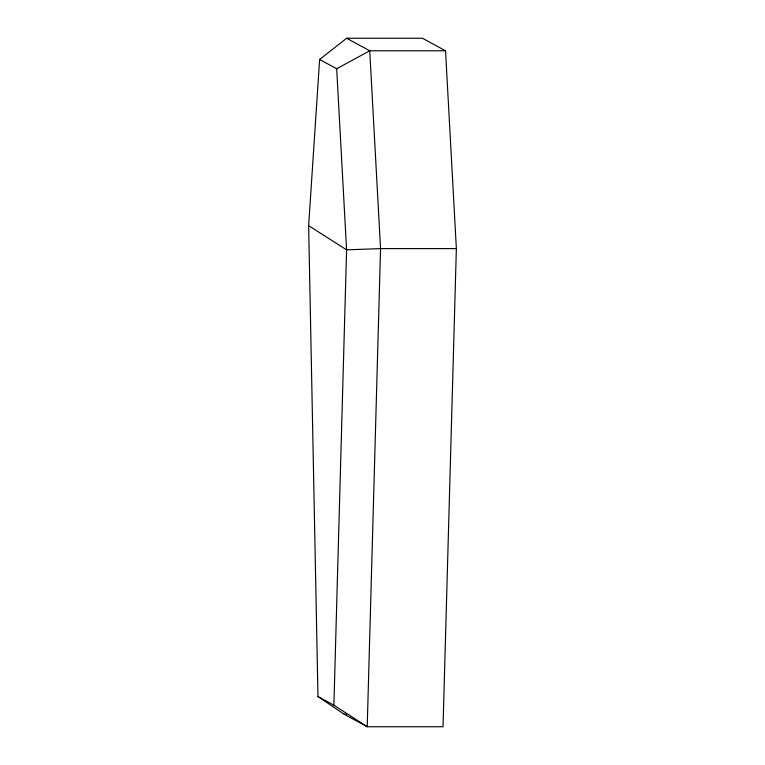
<?xml version="1.0" encoding="UTF-8"?>
<svg xmlns="http://www.w3.org/2000/svg" width="765" height="765" viewBox="0 0 765 765"><rect width="100%" height="100%" fill="white"/><g stroke="black" fill="none" stroke-linecap="round" stroke-linejoin="round"><path stroke-width="1.15" d="M346.66 38.25L369.734 50.786L380.559 248.606L367.219 726.75L333.884 705.177L346.593 249.849L336.676 68.745L319.627 59.479L346.66 38.25L422.462 38.25L445.536 50.786L456.361 248.606L443.021 726.75L367.219 726.75L344.145 714.214L317.982 696.533L308.639 225.656L319.627 59.479M336.676 68.745L369.734 50.786L445.536 50.786M456.361 248.606L380.559 248.606L346.593 249.849L308.639 225.656M344.145 714.214L346.516 714.214M317.982 696.533L333.884 705.177"/></g></svg>
